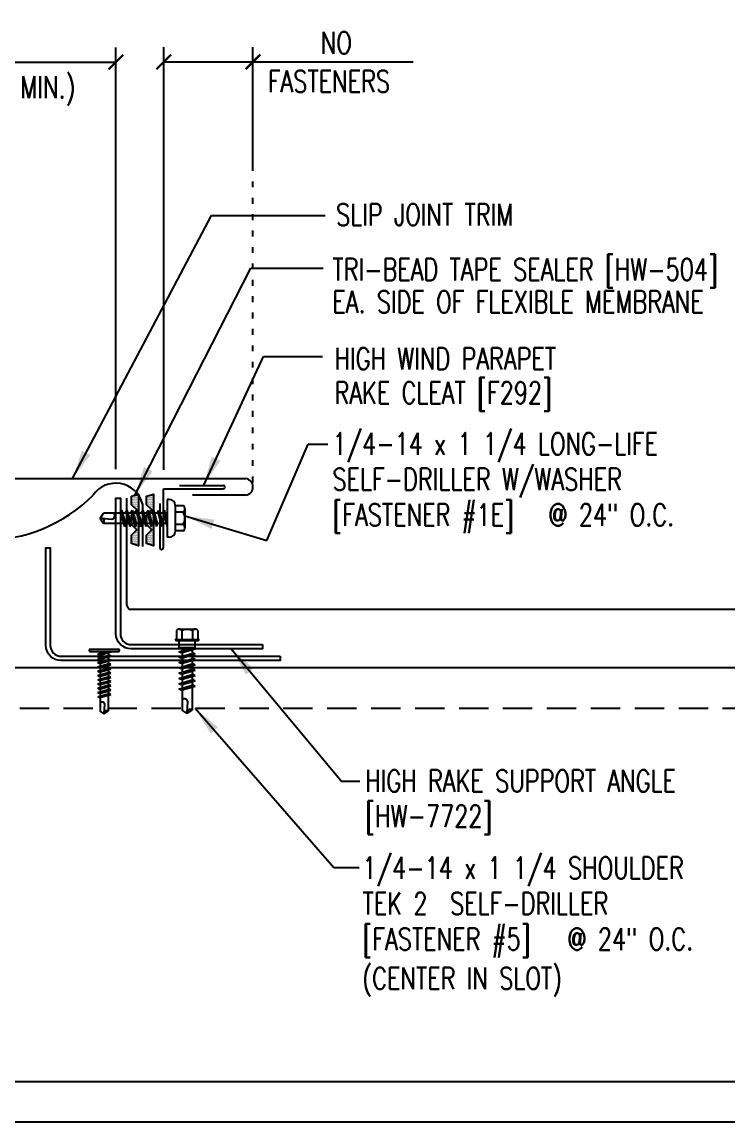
# Model space of a CAD drawing. Header units: inches. Extents: x 4.5 to 45.3, y 17.1 to 35.9.
# Drawn here: x 23.25 to 35.3, y 17.11 to 35.9 of the extents above; entities that cross this region are included whole.
import ezdxf

# ---------------------------------------------------------------- set-up
doc = ezdxf.new("R2010")
doc.units = ezdxf.units.IN
doc.header["$MEASUREMENT"] = 0
doc.linetypes.add('ACAD_ISO07W100', pattern=[3, 0, -3])
doc.linetypes.add('HIDDEN', pattern=[0.375, 0.25, -0.125])
for name, color, linetype in [('DIM', 2, 'Continuous'), ('FASTENER', 9, 'Continuous'), ('MEMBRANE', 7, 'Continuous'), ('PANEL', 11, 'Continuous'), ('STLA', 10, 'Continuous'), ('TAPE', 8, 'Continuous'), ('TEXT', 2, 'Continuous'), ('TRIM', 6, 'Continuous')]:
    doc.layers.add(name, color=color, linetype=linetype)
doc.styles.add('TEXT1', font='ROMANS.shx', dxfattribs={"width": 0.75, "height": 0.375})
doc.dimstyles.new('DETAIL$0', dxfattribs={"dimscale": 4, "dimtxt": 0.375, "dimasz": 0.0625, "dimexe": 0.0625, "dimexo": 0.125, "dimgap": 0.0625, "dimtad": 1, "dimdec": 4, "dimzin": 3, "dimdsep": 46, "dimlunit": 4, "dimtxsty": 'TEXT1', "dimblk": 'ARCHTICK', "dimcen": 0.0625, "dimclrd": 7, "dimclre": 7, "dimclrt": 2, "dimadec": 0, "dimazin": 0, "dimtfac": 0.59375, "dimtdec": 4, "dimtmove": 0, "dimatfit": 3, "dimfxl": 0, "dimfrac": 2, "dimtolj": 1, "dimtzin": 3, "dimarcsym": 0})
doc.dimstyles.new('DETAIL$7', dxfattribs={"dimscale": 4, "dimtxt": 0.375, "dimasz": 0.125, "dimexe": 0.0625, "dimexo": 0.125, "dimgap": 0.0625, "dimtad": 1, "dimdec": 4, "dimzin": 3, "dimdsep": 46, "dimlunit": 4, "dimtxsty": 'TEXT1', "dimblk": 'ARCHTICK', "dimcen": 0.0625, "dimclrd": 7, "dimclre": 7, "dimclrt": 2, "dimadec": 0, "dimazin": 0, "dimtfac": 0.59375, "dimtdec": 4, "dimtmove": 2, "dimatfit": 3, "dimfxl": 0, "dimfrac": 2, "dimtolj": 1, "dimtzin": 3, "dimarcsym": 0})

# ---------------------------------------------------------------- blocks, each defined once
blk = doc.blocks.new('*X3')
at = {"color": 0}
for p, q in [((-0.434, 0.135), (-0.434, 0.135)), ((-0.434, 0.123), (-0.434, 0.123)), ((-0.422, 0.141), (-0.422, 0.141)), ((-0.422, 0.129), (-0.422, 0.129)), ((-0.422, 0.117), (-0.422, 0.117)), ((-0.422, 0.105), (-0.422, 0.105)), ((-0.422, 0.094), (-0.422, 0.094)), ((-0.422, 0.082), (-0.422, 0.082)), ((-0.41, 0.135), (-0.41, 0.135)), ((-0.41, 0.123), (-0.41, 0.123)), ((-0.41, 0.111), (-0.41, 0.111)), ((-0.41, 0.1), (-0.41, 0.1)), ((-0.41, 0.088), (-0.41, 0.088)), ((-0.41, 0.076), (-0.41, 0.076)), ((-0.41, 0.064), (-0.41, 0.064)), ((-0.41, 0.053), (-0.41, 0.053)), ((-0.41, 0.041), (-0.41, 0.041)), ((-0.398, 0.141), (-0.398, 0.141)), ((-0.398, 0.129), (-0.398, 0.129)), ((-0.398, 0.117), (-0.398, 0.117)), ((-0.398, 0.105), (-0.398, 0.105)), ((-0.398, 0.094), (-0.398, 0.094)), ((-0.398, 0.082), (-0.398, 0.082)), ((-0.398, 0.07), (-0.398, 0.07)), ((-0.398, 0.059), (-0.398, 0.059)), ((-0.398, 0.047), (-0.398, 0.047)), ((-0.398, 0.035), (-0.398, 0.035)), ((-0.398, 0.023), (-0.398, 0.023)), ((-0.387, 0.135), (-0.387, 0.135)), ((-0.387, 0.123), (-0.387, 0.123)), ((-0.387, 0.111), (-0.387, 0.111)), ((-0.387, 0.1), (-0.387, 0.1)), ((-0.387, 0.088), (-0.387, 0.088)), ((-0.387, 0.076), (-0.387, 0.076)), ((-0.387, 0.064), (-0.387, 0.064)), ((-0.387, 0.053), (-0.387, 0.053)), ((-0.387, 0.041), (-0.387, 0.041)), ((-0.387, 0.029), (-0.387, 0.029)), ((-0.375, 0.141), (-0.375, 0.141)), ((-0.375, 0.129), (-0.375, 0.129)), ((-0.375, 0.117), (-0.375, 0.117)), ((-0.375, 0.105), (-0.375, 0.105)), ((-0.375, 0.094), (-0.375, 0.094)), ((-0.375, 0.082), (-0.375, 0.082)), ((-0.375, 0.07), (-0.375, 0.07)), ((-0.375, 0.059), (-0.375, 0.059)), ((-0.375, 0.047), (-0.375, 0.047)), ((-0.375, 0.035), (-0.375, 0.035)), ((-0.375, 0.023), (-0.375, 0.023)), ((-0.363, 0.135), (-0.363, 0.135)), ((-0.363, 0.123), (-0.363, 0.123)), ((-0.363, 0.111), (-0.363, 0.111)), ((-0.363, 0.1), (-0.363, 0.1)), ((-0.363, 0.088), (-0.363, 0.088)), ((-0.363, 0.076), (-0.363, 0.076)), ((-0.363, 0.064), (-0.363, 0.064)), ((-0.363, 0.053), (-0.363, 0.053)), ((-0.363, 0.041), (-0.363, 0.041)), ((-0.363, 0.029), (-0.363, 0.029)), ((-0.352, 0.141), (-0.352, 0.141)), ((-0.352, 0.129), (-0.352, 0.129)), ((-0.352, 0.117), (-0.352, 0.117)), ((-0.352, 0.105), (-0.352, 0.105)), ((-0.352, 0.094), (-0.352, 0.094)), ((-0.352, 0.082), (-0.352, 0.082)), ((-0.352, 0.07), (-0.352, 0.07)), ((-0.352, 0.059), (-0.352, 0.059)), ((-0.352, 0.047), (-0.352, 0.047)), ((-0.352, 0.035), (-0.352, 0.035)), ((-0.352, 0.023), (-0.352, 0.023)), ((-0.34, 0.135), (-0.34, 0.135)), ((-0.34, 0.123), (-0.34, 0.123)), ((-0.34, 0.111), (-0.34, 0.111)), ((-0.34, 0.1), (-0.34, 0.1)), ((-0.34, 0.088), (-0.34, 0.088)), ((-0.34, 0.076), (-0.34, 0.076)), ((-0.34, 0.064), (-0.34, 0.064)), ((-0.34, 0.053), (-0.34, 0.053)), ((-0.34, 0.041), (-0.34, 0.041)), ((-0.34, 0.029), (-0.34, 0.029)), ((-0.328, 0.141), (-0.328, 0.141)), ((-0.328, 0.129), (-0.328, 0.129)), ((-0.328, 0.117), (-0.328, 0.117)), ((-0.328, 0.105), (-0.328, 0.105)), ((-0.328, 0.094), (-0.328, 0.094)), ((-0.328, 0.082), (-0.328, 0.082)), ((-0.328, 0.07), (-0.328, 0.07)), ((-0.328, 0.059), (-0.328, 0.059)), ((-0.328, 0.047), (-0.328, 0.047)), ((-0.328, 0.035), (-0.328, 0.035)), ((-0.328, 0.023), (-0.328, 0.023)), ((-0.316, 0.135), (-0.316, 0.135)), ((-0.316, 0.123), (-0.316, 0.123)), ((-0.316, 0.111), (-0.316, 0.111)), ((-0.316, 0.1), (-0.316, 0.1)), ((-0.316, 0.088), (-0.316, 0.088)), ((-0.316, 0.076), (-0.316, 0.076)), ((-0.316, 0.064), (-0.316, 0.064)), ((-0.316, 0.053), (-0.316, 0.053)), ((-0.316, 0.041), (-0.316, 0.041)), ((-0.316, 0.029), (-0.316, 0.029)), ((-0.305, 0.141), (-0.305, 0.141)), ((-0.305, 0.129), (-0.305, 0.129)), ((-0.305, 0.117), (-0.305, 0.117)), ((-0.305, 0.105), (-0.305, 0.105)), ((-0.305, 0.094), (-0.305, 0.094)), ((-0.305, 0.082), (-0.305, 0.082)), ((-0.305, 0.07), (-0.305, 0.07)), ((-0.305, 0.059), (-0.305, 0.059)), ((-0.305, 0.047), (-0.305, 0.047)), ((-0.305, 0.035), (-0.305, 0.035)), ((-0.305, 0.023), (-0.305, 0.023)), ((-0.293, 0.135), (-0.293, 0.135)), ((-0.293, 0.123), (-0.293, 0.123)), ((-0.293, 0.111), (-0.293, 0.111)), ((-0.293, 0.1), (-0.293, 0.1)), ((-0.293, 0.088), (-0.293, 0.088)), ((-0.293, 0.076), (-0.293, 0.076)), ((-0.293, 0.064), (-0.293, 0.064)), ((-0.293, 0.053), (-0.293, 0.053)), ((-0.293, 0.041), (-0.293, 0.041)), ((-0.293, 0.029), (-0.293, 0.029)), ((-0.281, 0.141), (-0.281, 0.141)), ((-0.281, 0.129), (-0.281, 0.129)), ((-0.281, 0.117), (-0.281, 0.117)), ((-0.281, 0.105), (-0.281, 0.105)), ((-0.281, 0.094), (-0.281, 0.094)), ((-0.281, 0.082), (-0.281, 0.082)), ((-0.281, 0.07), (-0.281, 0.07)), ((-0.281, 0.059), (-0.281, 0.059)), ((-0.281, 0.047), (-0.281, 0.047)), ((-0.281, 0.035), (-0.281, 0.035)), ((-0.281, 0.023), (-0.281, 0.023)), ((-0.27, 0.135), (-0.27, 0.135)), ((-0.27, 0.123), (-0.27, 0.123)), ((-0.27, 0.111), (-0.27, 0.111)), ((-0.27, 0.1), (-0.27, 0.1)), ((-0.27, 0.088), (-0.27, 0.088)), ((-0.27, 0.076), (-0.27, 0.076)), ((-0.27, 0.064), (-0.27, 0.064)), ((-0.27, 0.053), (-0.27, 0.053)), ((-0.27, 0.041), (-0.27, 0.041)), ((-0.27, 0.029), (-0.27, 0.029)), ((-0.258, 0.141), (-0.258, 0.141)), ((-0.258, 0.129), (-0.258, 0.129)), ((-0.258, 0.117), (-0.258, 0.117)), ((-0.258, 0.105), (-0.258, 0.105)), ((-0.258, 0.094), (-0.258, 0.094)), ((-0.258, 0.082), (-0.258, 0.082)), ((-0.258, 0.07), (-0.258, 0.07)), ((-0.258, 0.059), (-0.258, 0.059)), ((-0.258, 0.047), (-0.258, 0.047)), ((-0.258, 0.035), (-0.258, 0.035)), ((-0.258, 0.023), (-0.258, 0.023)), ((-0.246, 0.135), (-0.246, 0.135)), ((-0.246, 0.123), (-0.246, 0.123)), ((-0.246, 0.111), (-0.246, 0.111)), ((-0.246, 0.1), (-0.246, 0.1)), ((-0.246, 0.088), (-0.246, 0.088)), ((-0.246, 0.076), (-0.246, 0.076)), ((-0.246, 0.064), (-0.246, 0.064)), ((-0.246, 0.053), (-0.246, 0.053)), ((-0.246, 0.041), (-0.246, 0.041)), ((-0.234, 0.141), (-0.234, 0.141)), ((-0.234, 0.129), (-0.234, 0.129)), ((-0.234, 0.117), (-0.234, 0.117)), ((-0.234, 0.105), (-0.234, 0.105)), ((-0.234, 0.094), (-0.234, 0.094)), ((-0.234, 0.082), (-0.234, 0.082)), ((-0.234, 0.07), (-0.234, 0.07)), ((-0.234, 0.059), (-0.234, 0.059)), ((-0.234, 0.047), (-0.234, 0.047)), ((-0.223, 0.135), (-0.223, 0.135)), ((-0.223, 0.123), (-0.223, 0.123)), ((-0.223, 0.111), (-0.223, 0.111)), ((-0.223, 0.1), (-0.223, 0.1)), ((-0.223, 0.088), (-0.223, 0.088)), ((-0.223, 0.076), (-0.223, 0.076)), ((-0.223, 0.064), (-0.223, 0.064)), ((-0.211, 0.141), (-0.211, 0.141)), ((-0.211, 0.129), (-0.211, 0.129)), ((-0.211, 0.117), (-0.211, 0.117)), ((-0.211, 0.105), (-0.211, 0.105)), ((-0.211, 0.094), (-0.211, 0.094)), ((-0.211, 0.082), (-0.211, 0.082)), ((-0.211, 0.07), (-0.211, 0.07)), ((-0.199, 0.135), (-0.199, 0.135)), ((-0.199, 0.123), (-0.199, 0.123)), ((-0.199, 0.111), (-0.199, 0.111)), ((-0.199, 0.1), (-0.199, 0.1)), ((-0.199, 0.088), (-0.199, 0.088)), ((-0.188, 0.141), (-0.188, 0.141)), ((-0.188, 0.129), (-0.188, 0.129)), ((-0.188, 0.117), (-0.188, 0.117)), ((-0.188, 0.105), (-0.188, 0.105)), ((-0.188, 0.094), (-0.188, 0.094)), ((-0.176, 0.135), (-0.176, 0.135)), ((-0.176, 0.123), (-0.176, 0.123)), ((-0.176, 0.111), (-0.176, 0.111)), ((-0.164, 0.141), (-0.164, 0.141)), ((-0.164, 0.129), (-0.164, 0.129)), ((-0.164, 0.117), (-0.164, 0.117)), ((-0.164, 0.105), (-0.164, 0.105)), ((-0.152, 0.135), (-0.152, 0.135)), ((-0.152, 0.123), (-0.152, 0.123)), ((-0.152, 0.111), (-0.152, 0.111)), ((-0.152, 0.1), (-0.152, 0.1)), ((-0.141, 0.141), (-0.141, 0.141)), ((-0.141, 0.129), (-0.141, 0.129)), ((-0.141, 0.117), (-0.141, 0.117)), ((-0.141, 0.105), (-0.141, 0.105)), ((-0.141, 0.094), (-0.141, 0.094)), ((-0.141, 0.082), (-0.141, 0.082)), ((-0.129, 0.135), (-0.129, 0.135)), ((-0.129, 0.123), (-0.129, 0.123)), ((-0.129, 0.111), (-0.129, 0.111)), ((-0.129, 0.1), (-0.129, 0.1)), ((-0.129, 0.088), (-0.129, 0.088)), ((-0.129, 0.076), (-0.129, 0.076)), ((-0.117, 0.141), (-0.117, 0.141)), ((-0.117, 0.129), (-0.117, 0.129)), ((-0.117, 0.117), (-0.117, 0.117)), ((-0.117, 0.105), (-0.117, 0.105)), ((-0.117, 0.094), (-0.117, 0.094)), ((-0.117, 0.082), (-0.117, 0.082)), ((-0.117, 0.07), (-0.117, 0.07)), ((-0.117, 0.059), (-0.117, 0.059)), ((-0.105, 0.135), (-0.105, 0.135)), ((-0.105, 0.123), (-0.105, 0.123)), ((-0.105, 0.111), (-0.105, 0.111)), ((-0.105, 0.1), (-0.105, 0.1)), ((-0.105, 0.088), (-0.105, 0.088)), ((-0.105, 0.076), (-0.105, 0.076)), ((-0.105, 0.064), (-0.105, 0.064)), ((-0.105, 0.053), (-0.105, 0.053)), ((-0.094, 0.141), (-0.094, 0.141)), ((-0.094, 0.129), (-0.094, 0.129)), ((-0.094, 0.117), (-0.094, 0.117)), ((-0.094, 0.105), (-0.094, 0.105)), ((-0.094, 0.094), (-0.094, 0.094)), ((-0.094, 0.082), (-0.094, 0.082)), ((-0.094, 0.07), (-0.094, 0.07)), ((-0.094, 0.059), (-0.094, 0.059)), ((-0.094, 0.047), (-0.094, 0.047)), ((-0.094, 0.035), (-0.094, 0.035)), ((-0.082, 0.135), (-0.082, 0.135)), ((-0.082, 0.123), (-0.082, 0.123)), ((-0.082, 0.111), (-0.082, 0.111)), ((-0.082, 0.1), (-0.082, 0.1)), ((-0.082, 0.088), (-0.082, 0.088)), ((-0.082, 0.076), (-0.082, 0.076)), ((-0.082, 0.064), (-0.082, 0.064)), ((-0.082, 0.053), (-0.082, 0.053)), ((-0.082, 0.041), (-0.082, 0.041)), ((-0.082, 0.029), (-0.082, 0.029)), ((-0.07, 0.141), (-0.07, 0.141)), ((-0.07, 0.129), (-0.07, 0.129)), ((-0.07, 0.117), (-0.07, 0.117)), ((-0.07, 0.105), (-0.07, 0.105)), ((-0.07, 0.094), (-0.07, 0.094)), ((-0.07, 0.082), (-0.07, 0.082)), ((-0.07, 0.07), (-0.07, 0.07)), ((-0.07, 0.059), (-0.07, 0.059)), ((-0.07, 0.047), (-0.07, 0.047)), ((-0.07, 0.035), (-0.07, 0.035)), ((-0.07, 0.023), (-0.07, 0.023)), ((-0.059, 0.135), (-0.059, 0.135)), ((-0.059, 0.123), (-0.059, 0.123)), ((-0.059, 0.111), (-0.059, 0.111)), ((-0.059, 0.1), (-0.059, 0.1)), ((-0.059, 0.088), (-0.059, 0.088)), ((-0.059, 0.076), (-0.059, 0.076)), ((-0.059, 0.064), (-0.059, 0.064)), ((-0.059, 0.053), (-0.059, 0.053)), ((-0.059, 0.041), (-0.059, 0.041)), ((-0.059, 0.029), (-0.059, 0.029)), ((-0.047, 0.141), (-0.047, 0.141)), ((-0.047, 0.129), (-0.047, 0.129)), ((-0.047, 0.117), (-0.047, 0.117)), ((-0.047, 0.105), (-0.047, 0.105)), ((-0.047, 0.094), (-0.047, 0.094)), ((-0.047, 0.082), (-0.047, 0.082)), ((-0.047, 0.07), (-0.047, 0.07)), ((-0.047, 0.059), (-0.047, 0.059)), ((-0.047, 0.047), (-0.047, 0.047)), ((-0.047, 0.035), (-0.047, 0.035)), ((-0.047, 0.023), (-0.047, 0.023)), ((-0.035, 0.135), (-0.035, 0.135)), ((-0.035, 0.123), (-0.035, 0.123)), ((-0.035, 0.111), (-0.035, 0.111)), ((-0.035, 0.1), (-0.035, 0.1)), ((-0.035, 0.088), (-0.035, 0.088)), ((-0.035, 0.076), (-0.035, 0.076)), ((-0.035, 0.064), (-0.035, 0.064)), ((-0.035, 0.053), (-0.035, 0.053)), ((-0.035, 0.041), (-0.035, 0.041)), ((-0.035, 0.029), (-0.035, 0.029)), ((-0.023, 0.141), (-0.023, 0.141)), ((-0.023, 0.129), (-0.023, 0.129)), ((-0.023, 0.117), (-0.023, 0.117)), ((-0.023, 0.105), (-0.023, 0.105)), ((-0.023, 0.094), (-0.023, 0.094)), ((-0.023, 0.082), (-0.023, 0.082)), ((-0.023, 0.07), (-0.023, 0.07)), ((-0.023, 0.059), (-0.023, 0.059)), ((-0.023, 0.047), (-0.023, 0.047)), ((-0.023, 0.035), (-0.023, 0.035)), ((-0.023, 0.023), (-0.023, 0.023)), ((-0.012, 0.135), (-0.012, 0.135)), ((-0.012, 0.123), (-0.012, 0.123)), ((-0.012, 0.111), (-0.012, 0.111)), ((-0.012, 0.1), (-0.012, 0.1)), ((-0.012, 0.088), (-0.012, 0.088)), ((-0.012, 0.076), (-0.012, 0.076)), ((-0.012, 0.064), (-0.012, 0.064)), ((-0.012, 0.053), (-0.012, 0.053)), ((-0.012, 0.041), (-0.012, 0.041)), ((-0.012, 0.029), (-0.012, 0.029)), ((0, 0.141), (0, 0.141)), ((0, 0.129), (0, 0.129)), ((0, 0.117), (0, 0.117)), ((0, 0.105), (0, 0.105)), ((0, 0.094), (0, 0.094)), ((0, 0.082), (0, 0.082)), ((0, 0.07), (0, 0.07)), ((0, 0.059), (0, 0.059)), ((0, 0.047), (0, 0.047)), ((0, 0.035), (0, 0.035)), ((0, 0.023), (0, 0.023)), ((0.012, 0.135), (0.012, 0.135)), ((0.012, 0.123), (0.012, 0.123)), ((0.012, 0.111), (0.012, 0.111)), ((0.012, 0.1), (0.012, 0.1)), ((0.012, 0.088), (0.012, 0.088)), ((0.012, 0.076), (0.012, 0.076)), ((0.012, 0.064), (0.012, 0.064)), ((0.012, 0.053), (0.012, 0.053)), ((0.012, 0.041), (0.012, 0.041)), ((0.012, 0.029), (0.012, 0.029)), ((0.023, 0.141), (0.023, 0.141)), ((0.023, 0.129), (0.023, 0.129)), ((0.023, 0.117), (0.023, 0.117)), ((0.023, 0.105), (0.023, 0.105)), ((0.023, 0.094), (0.023, 0.094)), ((0.023, 0.082), (0.023, 0.082)), ((0.023, 0.07), (0.023, 0.07)), ((0.023, 0.059), (0.023, 0.059)), ((0.023, 0.047), (0.023, 0.047)), ((0.023, 0.035), (0.023, 0.035)), ((0.023, 0.023), (0.023, 0.023)), ((0.035, 0.135), (0.035, 0.135)), ((0.035, 0.123), (0.035, 0.123)), ((0.035, 0.111), (0.035, 0.111)), ((0.035, 0.1), (0.035, 0.1)), ((0.035, 0.088), (0.035, 0.088)), ((0.035, 0.076), (0.035, 0.076)), ((0.035, 0.064), (0.035, 0.064)), ((0.035, 0.053), (0.035, 0.053)), ((0.035, 0.041), (0.035, 0.041)), ((0.035, 0.029), (0.035, 0.029)), ((0.047, 0.141), (0.047, 0.141)), ((0.047, 0.129), (0.047, 0.129)), ((0.047, 0.117), (0.047, 0.117)), ((0.047, 0.105), (0.047, 0.105)), ((0.047, 0.094), (0.047, 0.094)), ((0.047, 0.082), (0.047, 0.082)), ((0.047, 0.07), (0.047, 0.07)), ((0.047, 0.059), (0.047, 0.059)), ((0.047, 0.047), (0.047, 0.047)), ((0.047, 0.035), (0.047, 0.035)), ((0.047, 0.023), (0.047, 0.023)), ((0.059, 0.135), (0.059, 0.135)), ((0.059, 0.123), (0.059, 0.123)), ((0.059, 0.111), (0.059, 0.111)), ((0.059, 0.1), (0.059, 0.1)), ((0.059, 0.088), (0.059, 0.088)), ((0.059, 0.076), (0.059, 0.076)), ((0.059, 0.064), (0.059, 0.064)), ((0.059, 0.053), (0.059, 0.053)), ((0.059, 0.041), (0.059, 0.041)), ((0.059, 0.029), (0.059, 0.029)), ((0.07, 0.141), (0.07, 0.141)), ((0.07, 0.129), (0.07, 0.129)), ((0.07, 0.117), (0.07, 0.117)), ((0.07, 0.105), (0.07, 0.105)), ((0.07, 0.094), (0.07, 0.094)), ((0.07, 0.082), (0.07, 0.082)), ((0.07, 0.07), (0.07, 0.07)), ((0.07, 0.059), (0.07, 0.059)), ((0.07, 0.047), (0.07, 0.047)), ((0.07, 0.035), (0.07, 0.035)), ((0.07, 0.023), (0.07, 0.023)), ((0.082, 0.135), (0.082, 0.135)), ((0.082, 0.123), (0.082, 0.123)), ((0.082, 0.111), (0.082, 0.111)), ((0.082, 0.1), (0.082, 0.1)), ((0.082, 0.088), (0.082, 0.088)), ((0.082, 0.076), (0.082, 0.076)), ((0.082, 0.064), (0.082, 0.064)), ((0.082, 0.053), (0.082, 0.053)), ((0.082, 0.041), (0.082, 0.041)), ((0.082, 0.029), (0.082, 0.029)), ((0.094, 0.141), (0.094, 0.141)), ((0.094, 0.129), (0.094, 0.129)), ((0.094, 0.117), (0.094, 0.117)), ((0.094, 0.105), (0.094, 0.105)), ((0.094, 0.094), (0.094, 0.094)), ((0.094, 0.082), (0.094, 0.082)), ((0.094, 0.07), (0.094, 0.07)), ((0.094, 0.059), (0.094, 0.059)), ((0.094, 0.047), (0.094, 0.047)), ((0.094, 0.035), (0.094, 0.035)), ((0.105, 0.135), (0.105, 0.135)), ((0.105, 0.123), (0.105, 0.123)), ((0.105, 0.111), (0.105, 0.111)), ((0.105, 0.1), (0.105, 0.1)), ((0.105, 0.088), (0.105, 0.088)), ((0.105, 0.076), (0.105, 0.076)), ((0.105, 0.064), (0.105, 0.064)), ((0.105, 0.053), (0.105, 0.053)), ((0.117, 0.141), (0.117, 0.141)), ((0.117, 0.129), (0.117, 0.129)), ((0.117, 0.117), (0.117, 0.117)), ((0.117, 0.105), (0.117, 0.105)), ((0.117, 0.094), (0.117, 0.094)), ((0.117, 0.082), (0.117, 0.082)), ((0.117, 0.07), (0.117, 0.07)), ((0.117, 0.059), (0.117, 0.059)), ((0.129, 0.135), (0.129, 0.135)), ((0.129, 0.123), (0.129, 0.123)), ((0.129, 0.111), (0.129, 0.111)), ((0.129, 0.1), (0.129, 0.1)), ((0.129, 0.088), (0.129, 0.088)), ((0.129, 0.076), (0.129, 0.076)), ((0.141, 0.141), (0.141, 0.141)), ((0.141, 0.129), (0.141, 0.129)), ((0.141, 0.117), (0.141, 0.117)), ((0.141, 0.105), (0.141, 0.105)), ((0.141, 0.094), (0.141, 0.094)), ((0.141, 0.082), (0.141, 0.082)), ((0.152, 0.135), (0.152, 0.135)), ((0.152, 0.123), (0.152, 0.123)), ((0.152, 0.111), (0.152, 0.111)), ((0.152, 0.1), (0.152, 0.1)), ((0.164, 0.141), (0.164, 0.141)), ((0.164, 0.129), (0.164, 0.129)), ((0.164, 0.117), (0.164, 0.117)), ((0.164, 0.105), (0.164, 0.105)), ((0.176, 0.135), (0.176, 0.135)), ((0.176, 0.123), (0.176, 0.123)), ((0.176, 0.111), (0.176, 0.111)), ((0.188, 0.141), (0.188, 0.141)), ((0.188, 0.129), (0.188, 0.129)), ((0.188, 0.117), (0.188, 0.117)), ((0.188, 0.105), (0.188, 0.105)), ((0.188, 0.094), (0.188, 0.094)), ((0.199, 0.135), (0.199, 0.135)), ((0.199, 0.123), (0.199, 0.123)), ((0.199, 0.111), (0.199, 0.111)), ((0.199, 0.1), (0.199, 0.1)), ((0.199, 0.088), (0.199, 0.088)), ((0.211, 0.141), (0.211, 0.141)), ((0.211, 0.129), (0.211, 0.129)), ((0.211, 0.117), (0.211, 0.117)), ((0.211, 0.105), (0.211, 0.105)), ((0.211, 0.094), (0.211, 0.094)), ((0.211, 0.082), (0.211, 0.082)), ((0.211, 0.07), (0.211, 0.07)), ((0.223, 0.135), (0.223, 0.135)), ((0.223, 0.123), (0.223, 0.123)), ((0.223, 0.111), (0.223, 0.111)), ((0.223, 0.1), (0.223, 0.1)), ((0.223, 0.088), (0.223, 0.088)), ((0.223, 0.076), (0.223, 0.076)), ((0.223, 0.064), (0.223, 0.064)), ((0.234, 0.141), (0.234, 0.141)), ((0.234, 0.129), (0.234, 0.129)), ((0.234, 0.117), (0.234, 0.117)), ((0.234, 0.105), (0.234, 0.105)), ((0.234, 0.094), (0.234, 0.094)), ((0.234, 0.082), (0.234, 0.082)), ((0.234, 0.07), (0.234, 0.07)), ((0.234, 0.059), (0.234, 0.059)), ((0.234, 0.047), (0.234, 0.047)), ((0.246, 0.135), (0.246, 0.135)), ((0.246, 0.123), (0.246, 0.123)), ((0.246, 0.111), (0.246, 0.111)), ((0.246, 0.1), (0.246, 0.1)), ((0.246, 0.088), (0.246, 0.088)), ((0.246, 0.076), (0.246, 0.076)), ((0.246, 0.064), (0.246, 0.064)), ((0.246, 0.053), (0.246, 0.053)), ((0.246, 0.041), (0.246, 0.041)), ((0.258, 0.141), (0.258, 0.141)), ((0.258, 0.129), (0.258, 0.129)), ((0.258, 0.117), (0.258, 0.117)), ((0.258, 0.105), (0.258, 0.105)), ((0.258, 0.094), (0.258, 0.094)), ((0.258, 0.082), (0.258, 0.082)), ((0.258, 0.07), (0.258, 0.07)), ((0.258, 0.059), (0.258, 0.059)), ((0.258, 0.047), (0.258, 0.047)), ((0.258, 0.035), (0.258, 0.035)), ((0.258, 0.023), (0.258, 0.023)), ((0.27, 0.135), (0.27, 0.135)), ((0.27, 0.123), (0.27, 0.123)), ((0.27, 0.111), (0.27, 0.111)), ((0.27, 0.1), (0.27, 0.1)), ((0.27, 0.088), (0.27, 0.088)), ((0.27, 0.076), (0.27, 0.076)), ((0.27, 0.064), (0.27, 0.064)), ((0.27, 0.053), (0.27, 0.053)), ((0.27, 0.041), (0.27, 0.041)), ((0.27, 0.029), (0.27, 0.029)), ((0.281, 0.141), (0.281, 0.141)), ((0.281, 0.129), (0.281, 0.129)), ((0.281, 0.117), (0.281, 0.117)), ((0.281, 0.105), (0.281, 0.105)), ((0.281, 0.094), (0.281, 0.094)), ((0.281, 0.082), (0.281, 0.082)), ((0.281, 0.07), (0.281, 0.07)), ((0.281, 0.059), (0.281, 0.059)), ((0.281, 0.047), (0.281, 0.047)), ((0.281, 0.035), (0.281, 0.035)), ((0.281, 0.023), (0.281, 0.023)), ((0.293, 0.135), (0.293, 0.135)), ((0.293, 0.123), (0.293, 0.123)), ((0.293, 0.111), (0.293, 0.111)), ((0.293, 0.1), (0.293, 0.1)), ((0.293, 0.088), (0.293, 0.088)), ((0.293, 0.076), (0.293, 0.076)), ((0.293, 0.064), (0.293, 0.064)), ((0.293, 0.053), (0.293, 0.053)), ((0.293, 0.041), (0.293, 0.041)), ((0.293, 0.029), (0.293, 0.029)), ((0.305, 0.141), (0.305, 0.141)), ((0.305, 0.129), (0.305, 0.129)), ((0.305, 0.117), (0.305, 0.117)), ((0.305, 0.105), (0.305, 0.105)), ((0.305, 0.094), (0.305, 0.094)), ((0.305, 0.082), (0.305, 0.082)), ((0.305, 0.07), (0.305, 0.07)), ((0.305, 0.059), (0.305, 0.059)), ((0.305, 0.047), (0.305, 0.047)), ((0.305, 0.035), (0.305, 0.035)), ((0.305, 0.023), (0.305, 0.023)), ((0.316, 0.135), (0.316, 0.135)), ((0.316, 0.123), (0.316, 0.123)), ((0.316, 0.111), (0.316, 0.111)), ((0.316, 0.1), (0.316, 0.1)), ((0.316, 0.088), (0.316, 0.088)), ((0.316, 0.076), (0.316, 0.076)), ((0.316, 0.064), (0.316, 0.064)), ((0.316, 0.053), (0.316, 0.053)), ((0.316, 0.041), (0.316, 0.041)), ((0.316, 0.029), (0.316, 0.029)), ((0.328, 0.141), (0.328, 0.141)), ((0.328, 0.129), (0.328, 0.129)), ((0.328, 0.117), (0.328, 0.117)), ((0.328, 0.105), (0.328, 0.105)), ((0.328, 0.094), (0.328, 0.094)), ((0.328, 0.082), (0.328, 0.082)), ((0.328, 0.07), (0.328, 0.07)), ((0.328, 0.059), (0.328, 0.059)), ((0.328, 0.047), (0.328, 0.047)), ((0.328, 0.035), (0.328, 0.035)), ((0.328, 0.023), (0.328, 0.023)), ((0.34, 0.135), (0.34, 0.135)), ((0.34, 0.123), (0.34, 0.123)), ((0.34, 0.111), (0.34, 0.111)), ((0.34, 0.1), (0.34, 0.1)), ((0.34, 0.088), (0.34, 0.088)), ((0.34, 0.076), (0.34, 0.076)), ((0.34, 0.064), (0.34, 0.064)), ((0.34, 0.053), (0.34, 0.053)), ((0.34, 0.041), (0.34, 0.041)), ((0.34, 0.029), (0.34, 0.029)), ((0.352, 0.141), (0.352, 0.141)), ((0.352, 0.129), (0.352, 0.129)), ((0.352, 0.117), (0.352, 0.117)), ((0.352, 0.105), (0.352, 0.105)), ((0.352, 0.094), (0.352, 0.094)), ((0.352, 0.082), (0.352, 0.082)), ((0.352, 0.07), (0.352, 0.07)), ((0.352, 0.059), (0.352, 0.059)), ((0.352, 0.047), (0.352, 0.047)), ((0.352, 0.035), (0.352, 0.035)), ((0.352, 0.023), (0.352, 0.023)), ((0.363, 0.135), (0.363, 0.135)), ((0.363, 0.123), (0.363, 0.123)), ((0.363, 0.111), (0.363, 0.111)), ((0.363, 0.1), (0.363, 0.1)), ((0.363, 0.088), (0.363, 0.088)), ((0.363, 0.076), (0.363, 0.076)), ((0.363, 0.064), (0.363, 0.064)), ((0.363, 0.053), (0.363, 0.053)), ((0.363, 0.041), (0.363, 0.041)), ((0.363, 0.029), (0.363, 0.029)), ((0.375, 0.141), (0.375, 0.141)), ((0.375, 0.129), (0.375, 0.129)), ((0.375, 0.117), (0.375, 0.117)), ((0.375, 0.105), (0.375, 0.105)), ((0.375, 0.094), (0.375, 0.094)), ((0.375, 0.082), (0.375, 0.082)), ((0.375, 0.07), (0.375, 0.07)), ((0.375, 0.059), (0.375, 0.059)), ((0.375, 0.047), (0.375, 0.047)), ((0.375, 0.035), (0.375, 0.035)), ((0.375, 0.023), (0.375, 0.023)), ((0.387, 0.135), (0.387, 0.135)), ((0.387, 0.123), (0.387, 0.123)), ((0.387, 0.111), (0.387, 0.111)), ((0.387, 0.1), (0.387, 0.1)), ((0.387, 0.088), (0.387, 0.088)), ((0.387, 0.076), (0.387, 0.076)), ((0.387, 0.064), (0.387, 0.064)), ((0.387, 0.053), (0.387, 0.053)), ((0.387, 0.041), (0.387, 0.041)), ((0.387, 0.029), (0.387, 0.029)), ((0.398, 0.141), (0.398, 0.141)), ((0.398, 0.129), (0.398, 0.129)), ((0.398, 0.117), (0.398, 0.117)), ((0.398, 0.105), (0.398, 0.105)), ((0.398, 0.094), (0.398, 0.094)), ((0.398, 0.082), (0.398, 0.082)), ((0.398, 0.07), (0.398, 0.07)), ((0.398, 0.059), (0.398, 0.059)), ((0.398, 0.047), (0.398, 0.047)), ((0.398, 0.035), (0.398, 0.035)), ((0.398, 0.023), (0.398, 0.023)), ((0.41, 0.135), (0.41, 0.135)), ((0.41, 0.123), (0.41, 0.123)), ((0.41, 0.111), (0.41, 0.111)), ((0.41, 0.1), (0.41, 0.1)), ((0.41, 0.088), (0.41, 0.088)), ((0.41, 0.076), (0.41, 0.076)), ((0.41, 0.064), (0.41, 0.064)), ((0.41, 0.053), (0.41, 0.053)), ((0.41, 0.041), (0.41, 0.041)), ((0.422, 0.141), (0.422, 0.141)), ((0.422, 0.129), (0.422, 0.129)), ((0.422, 0.117), (0.422, 0.117)), ((0.422, 0.105), (0.422, 0.105)), ((0.422, 0.094), (0.422, 0.094)), ((0.422, 0.082), (0.422, 0.082)), ((0.434, 0.135), (0.434, 0.135)), ((0.434, 0.123), (0.434, 0.123))]:
    blk.add_line(p, q, dxfattribs=at)
blk = doc.blocks.new('MB_DBTAP')
at = {"layer": 'TAPE', "color": 9}
blk.add_lwpolyline([(-0.403, 0.018), (-0.442, 0.141), (0.442, 0.141), (0.403, 0.018), (0.26, 0.018), (0.17, 0.109), (0.079, 0.018), (0, 0.018), (-0.079, 0.018), (-0.17, 0.109), (-0.26, 0.018)], close=True, dxfattribs=at)
at = {"layer": 'TAPE', "color": 251}
blk.add_blockref('*X3', (0, 0), dxfattribs=at)
blk = doc.blocks.new('MB_DW3')
at = {"layer": 'FASTENER'}
for p, q in [((-0.215, 0.305), (-0.215, 0.171)), ((-0.161, 0.337), (0.161, 0.337)), ((-0.107, 0.305), (-0.107, 0.171)), ((0.107, 0.305), (0.107, 0.171)), ((0.215, 0.305), (0.215, 0.171)), ((-0.324, 0.071), (-0.324, 0.037)), ((-0.324, 0.037), (0.324, 0.037)), ((-0.224, 0.171), (0.215, 0.171)), ((-0.139, -0.016), (0.046, 0.037)), ((-0.104, -0.036), (0.139, 0.033)), ((-0.086, 0.037), (0.086, 0.037)), ((-0.086, 0.037), (-0.086, -0.001)), ((0.086, 0.037), (0.133, 0.037)), ((0.086, 0.018), (0.086, -0.042)), ((0.139, 0.033), (0.133, 0.037)), ((0.324, 0.071), (0.324, 0.037)), ((-0.104, -0.036), (-0.139, -0.016)), ((-0.139, -0.107), (0.104, -0.038)), ((-0.104, -0.127), (-0.139, -0.107)), ((-0.139, -0.198), (0.104, -0.128)), ((-0.104, -0.127), (0.139, -0.058)), ((-0.104, -0.218), (0.139, -0.149)), ((-0.086, -0.031), (-0.086, -0.092)), ((-0.086, -0.122), (-0.086, -0.183)), ((0.086, -0.073), (0.086, -0.133)), ((0.086, -0.164), (0.086, -0.224)), ((0.139, -0.058), (0.104, -0.038)), ((0.139, -0.149), (0.104, -0.128)), ((-0.104, -0.218), (-0.139, -0.198)), ((-0.139, -0.289), (0.104, -0.219)), ((-0.104, -0.309), (-0.139, -0.289)), ((-0.139, -0.38), (0.104, -0.31)), ((-0.104, -0.309), (0.139, -0.239)), ((-0.104, -0.4), (0.139, -0.33)), ((-0.086, -0.213), (-0.086, -0.274)), ((-0.086, -0.304), (-0.086, -0.364)), ((0.086, -0.255), (0.086, -0.315)), ((0.086, -0.345), (0.086, -0.406)), ((0.139, -0.239), (0.104, -0.219)), ((0.139, -0.33), (0.104, -0.31)), ((-0.104, -0.4), (-0.139, -0.38)), ((-0.139, -0.47), (0.104, -0.401)), ((-0.104, -0.491), (-0.139, -0.47)), ((-0.139, -0.561), (0.104, -0.492)), ((-0.104, -0.581), (-0.139, -0.561)), ((-0.104, -0.491), (0.139, -0.421)), ((-0.104, -0.581), (0.139, -0.512)), ((-0.086, -0.395), (-0.086, -0.455)), ((-0.086, -0.486), (-0.086, -0.546)), ((0.086, -0.436), (0.086, -0.497)), ((0.086, -0.527), (0.086, -0.588)), ((0.139, -0.421), (0.104, -0.401)), ((0.139, -0.512), (0.104, -0.492)), ((-0.139, -0.652), (0.104, -0.583)), ((-0.104, -0.672), (-0.139, -0.652)), ((-0.139, -0.743), (0.104, -0.674)), ((-0.104, -0.763), (-0.139, -0.743)), ((-0.104, -0.672), (0.139, -0.603)), ((-0.104, -0.763), (0.139, -0.694)), ((-0.086, -0.577), (-0.086, -0.637)), ((-0.086, -0.667), (-0.086, -0.728)), ((0.086, -0.618), (0.086, -0.679)), ((0.086, -0.709), (0.086, -1.05)), ((0.139, -0.603), (0.104, -0.583)), ((0.139, -0.694), (0.104, -0.674)), ((-0.086, -0.758), (-0.086, -1.05)), ((-0.002, -1.095), (0.014, -0.909)), ((0, -1.111), (-0.086, -1.05)), ((0, -1.111), (0.086, -1.05))]:
    blk.add_line(p, q, dxfattribs=at)
for centre, radius, start, end in [((-0.161, 0.274), 0.0628, 29.8754, 150.1246), ((0, 0.141), 0.196, 56.9974, 123.0026), ((0.161, 0.274), 0.0628, 29.8754, 150.1246), ((-0.224, 0.071), 0.1, 90, 180), ((0.224, 0.071), 0.1, 0, 90), ((-0.046, -0.921), 0.0615, 11.1445, 130.906), ((0.054, -1.097), 0.0563, 55.4585, 194.8454)]:
    blk.add_arc(centre, radius, start, end, dxfattribs=at)
blk = doc.blocks.new('_ArchTick')
at = {"color": 0, "linetype": 'ByBlock', "const_width": 0.15}
blk.add_lwpolyline([(-0.5, -0.5), (0.5, 0.5)], dxfattribs=at)
blk = doc.blocks.new('*D10')
at = {"layer": 'DEFPOINTS', "color": 0}
for p in [(24.853, 35.218), (20.471, 27.764), (24.853, 27.764)]:
    blk.add_point(p, dxfattribs=at)
at = {"layer": 'DIM', "color": 7, "lineweight": -2}
for p, q in [((20.471, 28.264), (20.471, 35.468)), ((24.853, 28.264), (24.853, 35.468)), ((20.471, 35.218), (24.853, 35.218))]:
    blk.add_line(p, q, dxfattribs=at)
at = {"layer": 'DIM', "color": 7, "lineweight": -2, "xscale": 0.25, "yscale": 0.25, "zscale": 0.25, "rotation": 180}
blk.add_blockref('_ArchTick', (20.471, 35.218), dxfattribs=at)
at = {"layer": 'DIM', "color": 7, "lineweight": -2, "xscale": 0.25, "yscale": 0.25, "zscale": 0.25}
blk.add_blockref('_ArchTick', (24.853, 35.218), dxfattribs=at)
at = {"layer": 'DIM', "color": 2, "insert": (22.662, 35.656), "char_height": 0.375, "attachment_point": 5, "style": 'TEXT1'}
blk.add_mtext('\\A1;DIM.', dxfattribs=at)
blk = doc.blocks.new('FD-F1e')
at = {"layer": 'TEXT', "style": 'TEXT1', "width": 0.75}
for s, p in [('1/4-14 x 1 1/4 LONG-LIFE', (0.0047, -0.0408)), ('SELF-DRILLER W/WASHER', (0.0047, -0.1926)), ('[FASTENER #1E]', (0.0047, -0.3444))]:
    blk.add_text(s, height=0.09375, dxfattribs=at).set_placement(p)
blk.add_attdef('(QUANTITY)', (0.9263, -0.3444), '', height=0.0938, dxfattribs=at)
at = {"layer": 'TEXT', "style": 'TEXT1', "flags": 1}
for tag, p in [('Color', (0.0245, -0.5337)), ('Calc', (0.0245, -0.5337)), ('Opt1', (0.0245, -0.5337)), ('Opt2', (0.0245, -0.5337)), ('Opt3', (0.0245, -0.5337)), ('Description', (0.0245, -0.5337)), ('Multiple', (0.0245, -0.5337)), ('Part', (0.0245, -0.5337)), ('Spare1', (0.0245, -0.7212)), ('Spare2', (0.0245, -0.7212)), ('Spare3', (0.0245, -0.7212)), ('Spare4', (0.0245, -0.7212)), ('Spare5', (0.0245, -0.7212)), ('Spare6', (0.0245, -0.7212)), ('Spare7', (0.0245, -0.7212)), ('Spare8', (0.0245, -0.7212)), ('Spare9', (0.0245, -0.7212)), ('Spare10', (0.0245, -0.7212))]:
    blk.add_attdef(tag, p, '', height=0.0938, dxfattribs=at)
blk = doc.blocks.new('sd5')
at = {"layer": 'FASTENER'}
for p, q in [((-0.24, 0.082), (0.24, 0.082)), ((-0.24, 0.037), (0.24, 0.037)), ((-0.111, -0.005), (0.037, 0.037)), ((-0.083, -0.021), (0.111, 0.034)), ((-0.069, 0.037), (0.069, 0.037)), ((-0.069, 0.037), (-0.069, 0.007)), ((0.069, 0.037), (0.106, 0.037)), ((0.069, 0.022), (0.069, -0.027)), ((0.111, 0.034), (0.106, 0.037)), ((-0.083, -0.021), (-0.111, -0.005)), ((-0.111, -0.078), (0.083, -0.023)), ((-0.083, -0.094), (-0.111, -0.078)), ((-0.111, -0.151), (0.083, -0.095)), ((-0.083, -0.167), (-0.111, -0.151)), ((-0.111, -0.224), (0.083, -0.168)), ((-0.083, -0.094), (0.111, -0.039)), ((-0.083, -0.167), (0.111, -0.111)), ((-0.083, -0.24), (0.111, -0.184)), ((-0.069, -0.018), (-0.069, -0.066)), ((-0.069, -0.09), (-0.069, -0.139)), ((-0.069, -0.163), (-0.069, -0.211)), ((0.069, -0.051), (0.069, -0.099)), ((0.069, -0.124), (0.069, -0.172)), ((0.111, -0.039), (0.083, -0.023)), ((0.111, -0.111), (0.083, -0.095)), ((0.111, -0.184), (0.083, -0.168)), ((-0.083, -0.24), (-0.111, -0.224)), ((-0.111, -0.296), (0.083, -0.241)), ((-0.083, -0.312), (-0.111, -0.296)), ((-0.111, -0.369), (0.083, -0.314)), ((-0.083, -0.385), (-0.111, -0.369)), ((-0.083, -0.312), (0.111, -0.257)), ((-0.083, -0.385), (0.111, -0.33)), ((-0.069, -0.236), (-0.069, -0.284)), ((-0.069, -0.308), (-0.069, -0.357)), ((0.069, -0.196), (0.069, -0.245)), ((0.069, -0.269), (0.069, -0.317)), ((0.069, -0.342), (0.069, -0.39)), ((0.111, -0.257), (0.083, -0.241)), ((0.111, -0.33), (0.083, -0.314)), ((-0.111, -0.442), (0.083, -0.386)), ((-0.083, -0.458), (-0.111, -0.442)), ((-0.111, -0.514), (0.083, -0.459)), ((-0.083, -0.53), (-0.111, -0.514)), ((-0.111, -0.587), (0.083, -0.532)), ((-0.083, -0.458), (0.111, -0.402)), ((-0.083, -0.53), (0.111, -0.475)), ((-0.083, -0.603), (0.111, -0.548)), ((-0.069, -0.381), (-0.069, -0.43)), ((-0.069, -0.454), (-0.069, -0.502)), ((-0.069, -0.527), (-0.069, -0.575)), ((0.069, -0.414), (0.069, -0.463)), ((0.069, -0.487), (0.069, -0.536)), ((0.069, -0.56), (0.069, -0.608)), ((0.111, -0.402), (0.083, -0.386)), ((0.111, -0.475), (0.083, -0.459)), ((0.111, -0.548), (0.083, -0.532)), ((-0.083, -0.603), (-0.111, -0.587)), ((-0.111, -0.66), (0.083, -0.604)), ((-0.083, -0.676), (-0.111, -0.66)), ((-0.111, -0.733), (0.083, -0.677)), ((-0.083, -0.749), (-0.111, -0.733)), ((-0.083, -0.676), (0.111, -0.62)), ((-0.083, -0.749), (0.111, -0.693)), ((-0.069, -0.599), (-0.069, -0.648)), ((-0.069, -0.672), (-0.069, -0.72)), ((-0.069, -0.745), (-0.069, -0.978)), ((0.069, -0.633), (0.069, -0.681)), ((0.069, -0.705), (0.069, -0.978)), ((0.111, -0.62), (0.083, -0.604)), ((0.111, -0.693), (0.083, -0.677)), ((-0.001, -1.014), (0.011, -0.865)), ((0, -1.027), (-0.069, -0.978)), ((0, -1.027), (0.069, -0.978))]:
    blk.add_line(p, q, dxfattribs=at)
for centre, radius, start, end in [((-0.238, 0.06), 0.0227, 94.6639, 265.3361), ((0.238, 0.06), 0.0227, 274.6639, 85.3361), ((-0.037, -0.875), 0.0492, 11.1445, 130.906), ((0.044, -1.015), 0.045, 55.4585, 194.8454)]:
    blk.add_arc(centre, radius, start, end, dxfattribs=at)
blk = doc.blocks.new('MB_DO5')
for p, q in [((-0.135, 0.193), (0.135, 0.193)), ((-0.193, 0.018), (0.193, 0.018)), ((-0.193, 0), (0.193, 0)), ((-0.181, 0.167), (-0.181, 0.018)), ((-0.181, 0.018), (0.181, 0.018)), ((-0.089, 0.167), (-0.089, 0.018)), ((0.089, 0.167), (0.089, 0.018)), ((0.181, 0.167), (0.181, 0.018)), ((-0.139, 0), (-0.139, -0.123)), ((-0.139, -0.123), (0.139, -0.123)), ((-0.139, -0.194), (0.104, -0.124)), ((-0.104, -0.214), (0.139, -0.145)), ((-0.086, -0.123), (-0.086, -0.179)), ((0.086, -0.16), (0.086, -0.22)), ((0.139, -0.145), (0.104, -0.124)), ((0.139, -0.123), (0.139, 0)), ((-0.104, -0.214), (-0.139, -0.194)), ((-0.139, -0.285), (0.104, -0.215)), ((-0.104, -0.305), (-0.139, -0.285)), ((-0.139, -0.376), (0.104, -0.306)), ((-0.104, -0.396), (-0.139, -0.376)), ((-0.104, -0.305), (0.139, -0.235)), ((-0.104, -0.396), (0.139, -0.326)), ((-0.086, -0.209), (-0.086, -0.27)), ((-0.086, -0.3), (-0.086, -0.36)), ((0.086, -0.251), (0.086, -0.311)), ((0.086, -0.341), (0.086, -0.402)), ((0.139, -0.235), (0.104, -0.215)), ((0.139, -0.326), (0.104, -0.306)), ((-0.139, -0.466), (0.104, -0.397)), ((-0.104, -0.487), (-0.139, -0.466)), ((-0.139, -0.557), (0.104, -0.488)), ((-0.104, -0.577), (-0.139, -0.557)), ((-0.104, -0.487), (0.139, -0.417)), ((-0.104, -0.577), (0.139, -0.508)), ((-0.086, -0.391), (-0.086, -0.451)), ((-0.086, -0.482), (-0.086, -0.542)), ((0.086, -0.432), (0.086, -0.493)), ((0.086, -0.523), (0.086, -0.584)), ((0.139, -0.417), (0.104, -0.397)), ((0.139, -0.508), (0.104, -0.488)), ((-0.139, -0.648), (0.104, -0.579)), ((-0.104, -0.668), (-0.139, -0.648)), ((-0.139, -0.739), (0.104, -0.67)), ((-0.104, -0.759), (-0.139, -0.739)), ((-0.104, -0.668), (0.139, -0.599)), ((-0.104, -0.759), (0.139, -0.69)), ((-0.086, -0.572), (-0.086, -0.633)), ((-0.086, -0.663), (-0.086, -0.724)), ((0.086, -0.614), (0.086, -0.675)), ((0.086, -0.705), (0.086, -0.766)), ((0.139, -0.599), (0.104, -0.579)), ((0.139, -0.69), (0.104, -0.67)), ((-0.139, -0.83), (0.104, -0.761)), ((-0.104, -0.85), (-0.139, -0.83)), ((-0.104, -0.85), (0.139, -0.781)), ((-0.086, -0.754), (-0.086, -0.815)), ((-0.086, -0.845), (-0.086, -1.189)), ((0.086, -0.796), (0.086, -1.189)), ((0.139, -0.781), (0.104, -0.761)), ((-0.002, -1.234), (0.014, -1.048)), ((0, -1.25), (-0.086, -1.189)), ((0, -1.25), (0.086, -1.189))]:
    blk.add_line(p, q)
for centre, radius, start, end in [((-0.135, 0.141), 0.0527, 29.8754, 150.1246), ((0, 0.029), 0.164, 56.9974, 123.0026), ((0.135, 0.141), 0.0527, 29.8754, 150.1246), ((-0.193, 0.009), 0.00894, 90, 270), ((0.193, 0.009), 0.00894, 270, 90), ((-0.046, -1.06), 0.0615, 11.1445, 130.906), ((0.054, -1.236), 0.0563, 55.4585, 194.8454)]:
    blk.add_arc(centre, radius, start, end)
blk = doc.blocks.new('FD-F5')
at = {"layer": 'TEXT', "style": 'TEXT1', "width": 0.75}
for s, p in [('1/4-14 x 1 1/4 SHOULDER', (0.0047, -0.0408)), ('TEK 2  SELF-DRILLER', (0.0047, -0.1926)), ('[FASTENER #5]', (0.0047, -0.3444))]:
    blk.add_text(s, height=0.09375, dxfattribs=at).set_placement(p)
blk.add_attdef('(QUANTITY)', (0.8792, -0.3444), '', height=0.0938, dxfattribs=at)
at = {"layer": 'TEXT', "style": 'TEXT1', "flags": 1}
for tag, p in [('Color', (0.0529, -0.546)), ('Calc', (0.0529, -0.546)), ('OPT1', (0.0529, -0.546)), ('Opt2', (0.0529, -0.546)), ('Opt3', (0.0529, -0.546)), ('Description', (0.0529, -0.546)), ('Multiple', (0.0529, -0.546)), ('Part', (0.0529, -0.546)), ('Spare1', (0.0529, -0.7335)), ('Spare2', (0.0529, -0.7335)), ('Spare3', (0.0529, -0.7335)), ('Spare4', (0.0529, -0.7335)), ('Spare5', (0.0529, -0.7335)), ('Spare6', (0.0529, -0.7335)), ('Spare7', (0.0529, -0.7335)), ('Spare8', (0.0529, -0.7335)), ('Spare9', (0.0529, -0.7335)), ('Spare10', (0.0529, -0.7335))]:
    blk.add_attdef(tag, p, '', height=0.0938, dxfattribs=at)

msp = doc.modelspace()

# ---------------------------------------------------------------- linework, layer by layer
msp.add_line((28.13317, 28.69192), (28.46969, 28.69192))
at = {"layer": 'DIM', "color": 7}
for p, q in [((25.66838, 28.25229), (25.66838, 35.47036)), ((27.19101, 33.41456), (27.19101, 35.47036)), ((25.66838, 35.22036), (29.92537, 35.22036))]:
    msp.add_line(p, q, dxfattribs=at)
at = {"layer": 'MEMBRANE'}
msp.add_line((25.30701, 27.67185), (25.30701, 26.94313), dxfattribs=at)
for centre, radius, start, end in [((24.85026, 27.55322), 0.4719, 14.558979, 145.513893), ((22.62676, 29.63421), 2.5798, 223.337671, 315.325728)]:
    msp.add_arc(centre, radius, start, end, dxfattribs=at)
at = {"layer": 'PANEL'}
for p, q in [((25.03993, 25.94355), (25.03996, 27.76856)), ((36.42468, 25.86902), (25.11446, 25.86902))]:
    msp.add_line(p, q, dxfattribs=at)
msp.add_arc((25.11446, 25.94355), 0.07453, 179.99979, 270, dxfattribs=at)
at = {"layer": 'STLA', "linetype": 'HIDDEN', "ltscale": 2}
msp.add_line((4.45969, 24.17958), (42.42568, 24.17958), dxfattribs=at)
at = {"layer": 'STLA'}
msp.add_line((4.45969, 17.80322), (42.42568, 17.80322), dxfattribs=at)
for points in [[(27.35256, 25.26842), (27.35256, 25.19372), (25.11476, 25.19372, -0.41421356), (24.85256, 25.45592), (24.85256, 27.77159), (24.92726, 27.77159), (24.92726, 25.45592, 0.41421356), (25.11476, 25.26842)], [(27.65703, 25.06872), (27.65703, 24.99402), (23.91923, 24.99402, -0.41421356), (23.65703, 25.25622), (23.65703, 26.92043), (23.73173, 26.92043), (23.73173, 25.25622, 0.41421356), (23.91923, 25.06872)]]:
    msp.add_lwpolyline(points, format="xyb", close=True, dxfattribs=at)
for points in [[(42.42568, 24.86902), (4.45969, 24.86902)], [(4.45969, 17.11378), (42.42568, 17.11378)]]:
    msp.add_lwpolyline(points, dxfattribs=at)
at = {"layer": 'TEXT', "linetype": 'ACAD_ISO07W100', "ltscale": 0.06}
msp.add_line((27.19101, 28.03848), (27.19101, 33.41456), dxfattribs=at)
at = {"layer": 'TRIM'}
for p, q in [((19.72648, 28.10259), (27.06707, 28.10259)), ((25.66227, 26.92558), (25.66227, 27.92558)), ((25.66227, 27.92558), (26.6846, 27.92558)), ((25.9346, 27.98808), (26.6846, 27.98808)), ((27.06707, 27.82186), (26.16022, 27.82186)), ((25.59977, 27.67558), (25.59977, 26.92558))]:
    msp.add_line(p, q, dxfattribs=at)
for centre, radius, start, end in [((27.04956, 27.96222), 0.14145, 277.108772, 82.891228), ((26.67928, 27.95683), 0.0317, 279.657919, 80.342081), ((25.63102, 26.92558), 0.03125, 180, 0)]:
    msp.add_arc(centre, radius, start, end, dxfattribs=at)

# ---------------------------------------------------------------- block references
at = {"layer": 'DIM', "color": 7, "xscale": 0.25, "yscale": 0.25, "zscale": 0.25, "rotation": 180}
msp.add_blockref('_ArchTick', (25.66838, 35.22036), dxfattribs=at)
at = {"layer": 'DIM', "color": 7, "xscale": 0.25, "yscale": 0.25, "zscale": 0.25}
msp.add_blockref('_ArchTick', (27.19101, 35.22036), dxfattribs=at)
at = {"layer": 'FASTENER', "rotation": 270}
msp.add_blockref('MB_DW3', (25.69244, 27.42423), dxfattribs=at)
at = {"layer": 'FASTENER'}
for name, p in [('MB_DO5', (26.06747, 25.33923)), ('sd5', (24.65332, 25.11065))]:
    msp.add_blockref(name, p, dxfattribs=at)
at = {"layer": 'TAPE', "rotation": 269.9999999999995}
for p in [(25.09722, 27.3978), (25.35406, 27.3978)]:
    msp.add_blockref('MB_DBTAP', p, dxfattribs=at)
at = {"layer": 'TEXT', "xscale": 4, "yscale": 4, "zscale": 4}
for name, p in [('FD-F1e', (28.53069, 28.67406)), ('FD-F5', (29.04351, 21.42865))]:
    msp.add_blockref(name, p, dxfattribs=at).add_auto_attribs({'(QUANTITY)': '@ 24" O.C.'})

# ---------------------------------------------------------------- texts
at = {"layer": 'DIM', "color": 2, "insert": (28.61416, 35.54748), "char_height": 0.375, "attachment_point": 5, "style": 'TEXT1'}
msp.add_mtext('\\A1;NO', dxfattribs=at)
at = {"layer": 'TEXT', "style": 'TEXT1', "width": 0.75}
for s, p in [('(6" MAX./2" MIN.)', (20.66673, 34.60123)), ('FASTENERS', (27.44622, 34.70112)), ('SLIP JOINT TRIM', (28.61041, 32.42409)), ('TRI-BEAD TAPE SEALER [HW-504]', (28.54741, 31.4883)), ('EA. SIDE OF FLEXIBLE MEMBRANE', (28.54741, 30.93458)), ('HIGH WIND PARAPET', (28.58361, 29.96432)), ('RAKE CLEAT [F292]', (28.58361, 29.38243)), ('HIGH RAKE SUPPORT ANGLE', (29.10862, 22.75116)), ('[HW-7722]', (29.10862, 22.15116)), ('(CENTER IN SLOT)', (29.05835, 19.38049))]:
    msp.add_text(s, height=0.375, dxfattribs=at).set_placement(p)

# ---------------------------------------------------------------- dimensions: what is measured, and where the dimension line sits
at = {"layer": 'DIM'}
dim = msp.add_linear_dim(base=(24.85256, 35.21843), p1=(20.47057, 27.76435), p2=(24.85256, 27.76435), text='DIM.', dimstyle='DETAIL$0', dxfattribs=at)
dim.commit()
dim.dimension.update_dxf_attribs({"geometry": '*D10', "text_midpoint": (22.66156, 35.65593)})

# ---------------------------------------------------------------- leaders
for points in [[(24.11218, 28.10259), (26.48268, 32.59959), (28.42612, 32.59959)], [(25.17579, 27.82007), (27.1532, 31.69494), (28.3926, 31.69494)], [(26.35003, 27.98944), (27.37111, 30.18719), (28.37584, 30.18719)], [(26.02901, 27.46658), (27.43089, 27.04777), (28.13317, 28.69192)], [(26.81749, 25.19372), (28.70376, 22.93249), (29.01628, 22.93249)], [(26.20362, 24.17958), (28.56982, 21.46007), (29.00512, 21.46007)]]:
    msp.add_leader(points, dimstyle='DETAIL$7')

doc.saveas('drawing.dxf')
